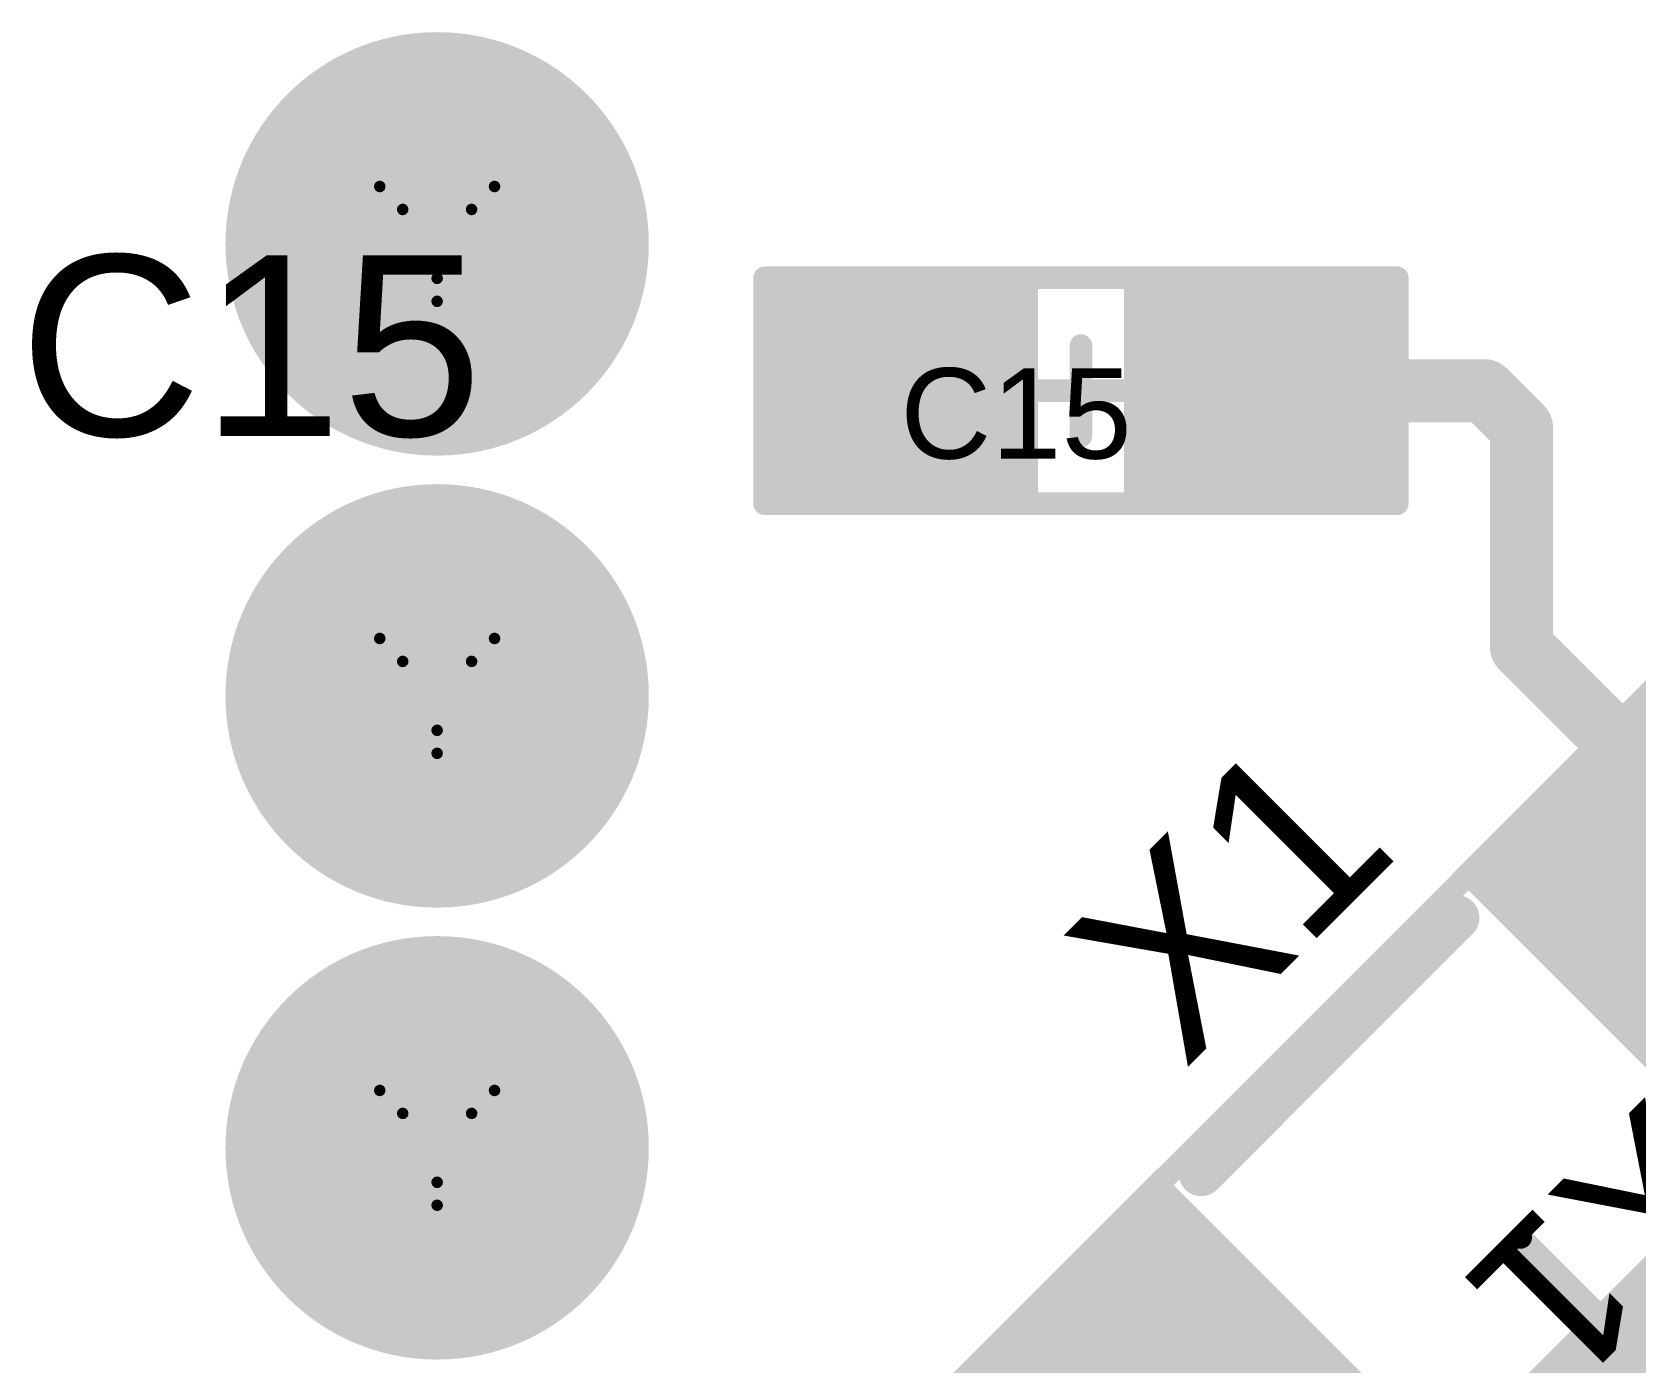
# Model space of a CAD drawing. Header units: inches. Extents: x -21 to 344, y -3 to 240.
# Drawn here: x 44.11 to 51.21, y 49.25 to 55.14 of the extents above; entities that cross this region are included whole.
import ezdxf

# ---------------------------------------------------------------- set-up
doc = ezdxf.new("R2010")
doc.units = ezdxf.units.IN
for name, color, linetype in [('Bottom 3D Body', 216, 'Continuous'), ('Bottom Layer', 5, 'Continuous'), ('Drill Drawing', 1, 'Continuous'), ('Int1 -GND)', 76, 'Continuous'), ('Int2 -PWR)', 16, 'Continuous'), ('Top Component Center', 76, 'Continuous'), ('Top Designator', 56, 'Continuous'), ('Top Layer', 1, 'Continuous'), ('Top Overlay', 2, 'Continuous'), ('Top Paste', 8, 'Continuous'), ('Top Solder', 216, 'Continuous'), ('Via Holes', 16, 'Continuous')]:
    doc.layers.add(name, color=color, linetype=linetype)
doc.styles.add('Arial', font='', dxfattribs={"height": 0.2})
doc.styles.get('Arial').set_extended_font_data('Arial')

# ---------------------------------------------------------------- blocks, each defined once
blk = doc.blocks.new('ECS_3')
at = {"layer": 'Top Layer'}
for points in [[(-2.65, 1.725), (-1.05, 1.725), (-1.05, 0.475), (-2.65, 0.475)], [(1.05, 1.725), (2.65, 1.725), (2.65, 0.475), (1.05, 0.475)], [(-2.65, -0.475), (-1.05, -0.475), (-1.05, -1.725), (-2.65, -1.725)], [(1.05, -0.475), (2.65, -0.475), (2.65, -1.725), (1.05, -1.725)]]:
    blk.add_hatch(color=1, dxfattribs=at).paths.add_polyline_path(points)
at = {"layer": 'Top Paste'}
for points in [[(-2.777, 1.852), (-0.923, 1.852), (-0.923, 0.348), (-2.777, 0.348)], [(0.923, 1.852), (2.777, 1.852), (2.777, 0.348), (0.923, 0.348)], [(-2.777, -0.348), (-0.923, -0.348), (-0.923, -1.852), (-2.777, -1.852)], [(0.923, -0.348), (2.777, -0.348), (2.777, -1.852), (0.923, -1.852)]]:
    blk.add_hatch(color=8, dxfattribs=at).paths.add_polyline_path(points)
at = {"layer": 'Top Solder'}
for points in [[(-2.7, 1.775), (-1, 1.775), (-1, 0.425), (-2.7, 0.425)], [(1, 1.775), (2.7, 1.775), (2.7, 0.425), (1, 0.425)], [(-2.7, -0.425), (-1, -0.425), (-1, -1.775), (-2.7, -1.775)], [(1, -0.425), (2.7, -0.425), (2.7, -1.775), (1, -1.775)]]:
    blk.add_hatch(color=216, dxfattribs=at).paths.add_polyline_path(points)
at = {"layer": 'Top Component Center'}
for points in [[(-2.7, -1.8, 0.1, 0.1, 0), (-2.7, 1.8, 0.1, 0.1, 0)], [(2.7, 1.8, 0.1, 0.1, 0), (-2.7, 1.8, 0.1, 0.1, 0)], [(2.7, -1.8, 0.1, 0.1, 0), (2.7, 1.8, 0.1, 0.1, 0)], [(0, -0.5, 0.1, 0.1, 0), (0, 0.5, 0.1, 0.1, 0)], [(0.5, 0, 0.1, 0.1, 0), (-0.5, 0, 0.1, 0.1, 0)], [(2.7, -1.8, 0.1, 0.1, 0), (-2.7, -1.8, 0.1, 0.1, 0)]]:
    blk.add_lwpolyline(points, format="xyseb", dxfattribs=at)
for points in [[(-2.725, 1.8, 0.05, 0.05, 1), (-2.675, 1.8, 0.05, 0.05, 1)], [(-2.725, 1.8, 0.05, 0.05, 1), (-2.675, 1.8, 0.05, 0.05, 1)], [(2.675, 1.8, 0.05, 0.05, 1), (2.725, 1.8, 0.05, 0.05, 1)], [(2.675, 1.8, 0.05, 0.05, 1), (2.725, 1.8, 0.05, 0.05, 1)], [(-0.025, 0.5, 0.05, 0.05, 1), (0.025, 0.5, 0.05, 0.05, 1)], [(-0.525, 0, 0.05, 0.05, 1), (-0.475, 0, 0.05, 0.05, 1)], [(0.475, 0, 0.05, 0.05, 1), (0.525, 0, 0.05, 0.05, 1)], [(-0.025, -0.5, 0.05, 0.05, 1), (0.025, -0.5, 0.05, 0.05, 1)], [(-2.725, -1.8, 0.05, 0.05, 1), (-2.675, -1.8, 0.05, 0.05, 1)], [(-2.725, -1.8, 0.05, 0.05, 1), (-2.675, -1.8, 0.05, 0.05, 1)], [(2.675, -1.8, 0.05, 0.05, 1), (2.725, -1.8, 0.05, 0.05, 1)], [(2.675, -1.8, 0.05, 0.05, 1), (2.725, -1.8, 0.05, 0.05, 1)]]:
    blk.add_lwpolyline(points, format="xyseb", close=True, dxfattribs=at)
at = {"layer": 'Top Designator'}
for points in [[(2.7, 1.8, 0.1, 0.1, 0), (-2.7, 1.8, 0.1, 0.1, 0)], [(-2.7, -1.8, 0.1, 0.1, 0), (-2.7, 1.8, 0.1, 0.1, 0)], [(2.7, -1.8, 0.1, 0.1, 0), (2.7, 1.8, 0.1, 0.1, 0)], [(2.7, -1.8, 0.1, 0.1, 0), (-2.7, -1.8, 0.1, 0.1, 0)]]:
    blk.add_lwpolyline(points, format="xyseb", dxfattribs=at)
for points in [[(-2.725, 1.8, 0.05, 0.05, 1), (-2.675, 1.8, 0.05, 0.05, 1)], [(-2.725, 1.8, 0.05, 0.05, 1), (-2.675, 1.8, 0.05, 0.05, 1)], [(2.675, 1.8, 0.05, 0.05, 1), (2.725, 1.8, 0.05, 0.05, 1)], [(2.675, 1.8, 0.05, 0.05, 1), (2.725, 1.8, 0.05, 0.05, 1)], [(-2.725, -1.8, 0.05, 0.05, 1), (-2.675, -1.8, 0.05, 0.05, 1)], [(-2.725, -1.8, 0.05, 0.05, 1), (-2.675, -1.8, 0.05, 0.05, 1)], [(2.675, -1.8, 0.05, 0.05, 1), (2.725, -1.8, 0.05, 0.05, 1)], [(2.675, -1.8, 0.05, 0.05, 1), (2.725, -1.8, 0.05, 0.05, 1)]]:
    blk.add_lwpolyline(points, format="xyseb", close=True, dxfattribs=at)
at = {"layer": 'Top Overlay'}
for points in [[(0.8, 1.7, 0.2, 0.2, 0), (-0.8, 1.7, 0.2, 0.2, 0)], [(0.8, -1.7, 0.2, 0.2, 0), (-0.8, -1.7, 0.2, 0.2, 0)]]:
    blk.add_lwpolyline(points, format="xyseb", dxfattribs=at)
for points in [[(-0.85, 1.7, 0.1, 0.1, 1), (-0.75, 1.7, 0.1, 0.1, 1)], [(0.75, 1.7, 0.1, 0.1, 1), (0.85, 1.7, 0.1, 0.1, 1)], [(-0.85, -1.7, 0.1, 0.1, 1), (-0.75, -1.7, 0.1, 0.1, 1)], [(0.75, -1.7, 0.1, 0.1, 1), (0.85, -1.7, 0.1, 0.1, 1)]]:
    blk.add_lwpolyline(points, format="xyseb", close=True, dxfattribs=at)
at = {"layer": 'Top Designator', "style": 'Arial'}
blk.add_text('X1', height=0.7, dxfattribs=at).set_placement((-0.85, -0.55))
blk = doc.blocks.new('CAP_0603_111')
at = {"layer": 'Top Layer'}
for points in [[(-1.2827, 0.3937), (-0.3175, 0.3937), (-0.3175, -0.3937), (-1.2827, -0.3937)], [(0.3175, 0.3937), (1.2827, 0.3937), (1.2827, -0.3937), (0.3175, -0.3937)]]:
    blk.add_hatch(color=1, dxfattribs=at).paths.add_polyline_path(points)
at = {"layer": 'Top Paste'}
for points in [[(-1.4097, 0.5207), (-0.1905, 0.5207), (-0.1905, -0.5207), (-1.4097, -0.5207)], [(0.1905, 0.5207), (1.4097, 0.5207), (1.4097, -0.5207), (0.1905, -0.5207)]]:
    blk.add_hatch(color=8, dxfattribs=at).paths.add_polyline_path(points)
at = {"layer": 'Top Solder'}
for points in [[(-1.3327, 0.4437), (-0.2675, 0.4437), (-0.2675, -0.4437), (-1.3327, -0.4437)], [(0.2675, 0.4437), (1.3327, 0.4437), (1.3327, -0.4437), (0.2675, -0.4437)]]:
    blk.add_hatch(color=216, dxfattribs=at).paths.add_polyline_path(points)
at = {"layer": 'Bottom 3D Body'}
for points in [[(-1, 0.5, 0.1, 0.1, 0), (1, 0.5, 0.1, 0.1, 0)], [(-1, -0.5, 0.1, 0.1, 0), (-1, 0.5, 0.1, 0.1, 0)], [(1, -0.5, 0.1, 0.1, 0), (1, 0.5, 0.1, 0.1, 0)], [(-1, -0.5, 0.1, 0.1, 0), (1, -0.5, 0.1, 0.1, 0)]]:
    blk.add_lwpolyline(points, format="xyseb", dxfattribs=at)
for points in [[(-1.025, 0.5, 0.05, 0.05, 1), (-0.975, 0.5, 0.05, 0.05, 1)], [(-1.025, 0.5, 0.05, 0.05, 1), (-0.975, 0.5, 0.05, 0.05, 1)], [(0.975, 0.5, 0.05, 0.05, 1), (1.025, 0.5, 0.05, 0.05, 1)], [(0.975, 0.5, 0.05, 0.05, 1), (1.025, 0.5, 0.05, 0.05, 1)], [(-1.025, -0.5, 0.05, 0.05, 1), (-0.975, -0.5, 0.05, 0.05, 1)], [(-1.025, -0.5, 0.05, 0.05, 1), (-0.975, -0.5, 0.05, 0.05, 1)], [(0.975, -0.5, 0.05, 0.05, 1), (1.025, -0.5, 0.05, 0.05, 1)], [(0.975, -0.5, 0.05, 0.05, 1), (1.025, -0.5, 0.05, 0.05, 1)]]:
    blk.add_lwpolyline(points, format="xyseb", close=True, dxfattribs=at)
at = {"layer": 'Top Component Center'}
for points in [[(-1.4, -0.5, 0.1, 0.1, 0), (-1.4, 0.5, 0.1, 0.1, 0)], [(-1.4, 0.5, 0.1, 0.1, 0), (1.4, 0.5, 0.1, 0.1, 0)], [(1.4, -0.5, 0.1, 0.1, 0), (1.4, 0.5, 0.1, 0.1, 0)], [(0, -0.2, 0.1, 0.1, 0), (0, 0.2, 0.1, 0.1, 0)], [(-0.2, 0, 0.1, 0.1, 0), (0.2, 0, 0.1, 0.1, 0)], [(-1.4, -0.5, 0.1, 0.1, 0), (1.4, -0.5, 0.1, 0.1, 0)]]:
    blk.add_lwpolyline(points, format="xyseb", dxfattribs=at)
for points in [[(-1.425, 0.5, 0.05, 0.05, 1), (-1.375, 0.5, 0.05, 0.05, 1)], [(-1.425, 0.5, 0.05, 0.05, 1), (-1.375, 0.5, 0.05, 0.05, 1)], [(1.375, 0.5, 0.05, 0.05, 1), (1.425, 0.5, 0.05, 0.05, 1)], [(1.375, 0.5, 0.05, 0.05, 1), (1.425, 0.5, 0.05, 0.05, 1)], [(-0.025, 0.2, 0.05, 0.05, 1), (0.025, 0.2, 0.05, 0.05, 1)], [(-0.225, 0, 0.05, 0.05, 1), (-0.175, 0, 0.05, 0.05, 1)], [(0.175, 0, 0.05, 0.05, 1), (0.225, 0, 0.05, 0.05, 1)], [(-0.025, -0.2, 0.05, 0.05, 1), (0.025, -0.2, 0.05, 0.05, 1)], [(-1.425, -0.5, 0.05, 0.05, 1), (-1.375, -0.5, 0.05, 0.05, 1)], [(-1.425, -0.5, 0.05, 0.05, 1), (-1.375, -0.5, 0.05, 0.05, 1)], [(1.375, -0.5, 0.05, 0.05, 1), (1.425, -0.5, 0.05, 0.05, 1)], [(1.375, -0.5, 0.05, 0.05, 1), (1.425, -0.5, 0.05, 0.05, 1)]]:
    blk.add_lwpolyline(points, format="xyseb", close=True, dxfattribs=at)
at = {"layer": 'Top Designator'}
for points in [[(-1.4, -0.5, 0.1, 0.1, 0), (-1.4, 0.5, 0.1, 0.1, 0)], [(-1.4, 0.5, 0.1, 0.1, 0), (1.4, 0.5, 0.1, 0.1, 0)], [(1.4, -0.5, 0.1, 0.1, 0), (1.4, 0.5, 0.1, 0.1, 0)], [(-1.4, -0.5, 0.1, 0.1, 0), (1.4, -0.5, 0.1, 0.1, 0)]]:
    blk.add_lwpolyline(points, format="xyseb", dxfattribs=at)
for points in [[(-1.425, 0.5, 0.05, 0.05, 1), (-1.375, 0.5, 0.05, 0.05, 1)], [(-1.425, 0.5, 0.05, 0.05, 1), (-1.375, 0.5, 0.05, 0.05, 1)], [(1.375, 0.5, 0.05, 0.05, 1), (1.425, 0.5, 0.05, 0.05, 1)], [(1.375, 0.5, 0.05, 0.05, 1), (1.425, 0.5, 0.05, 0.05, 1)], [(-1.425, -0.5, 0.05, 0.05, 1), (-1.375, -0.5, 0.05, 0.05, 1)], [(-1.425, -0.5, 0.05, 0.05, 1), (-1.375, -0.5, 0.05, 0.05, 1)], [(1.375, -0.5, 0.05, 0.05, 1), (1.425, -0.5, 0.05, 0.05, 1)], [(1.375, -0.5, 0.05, 0.05, 1), (1.425, -0.5, 0.05, 0.05, 1)]]:
    blk.add_lwpolyline(points, format="xyseb", close=True, dxfattribs=at)
at = {"layer": 'Top Overlay'}
for points in [[(-1.4, -0.5, 0.1, 0.1, 0), (-1.4, 0.5, 0.1, 0.1, 0)], [(-1.4, 0.5, 0.1, 0.1, 0), (1.4, 0.5, 0.1, 0.1, 0)], [(1.4, -0.5, 0.1, 0.1, 0), (1.4, 0.5, 0.1, 0.1, 0)], [(-1.4, -0.5, 0.1, 0.1, 0), (1.4, -0.5, 0.1, 0.1, 0)]]:
    blk.add_lwpolyline(points, format="xyseb", dxfattribs=at)
for points in [[(-1.425, 0.5, 0.05, 0.05, 1), (-1.375, 0.5, 0.05, 0.05, 1)], [(-1.425, 0.5, 0.05, 0.05, 1), (-1.375, 0.5, 0.05, 0.05, 1)], [(1.375, 0.5, 0.05, 0.05, 1), (1.425, 0.5, 0.05, 0.05, 1)], [(1.375, 0.5, 0.05, 0.05, 1), (1.425, 0.5, 0.05, 0.05, 1)], [(-1.425, -0.5, 0.05, 0.05, 1), (-1.375, -0.5, 0.05, 0.05, 1)], [(-1.425, -0.5, 0.05, 0.05, 1), (-1.375, -0.5, 0.05, 0.05, 1)], [(1.375, -0.5, 0.05, 0.05, 1), (1.425, -0.5, 0.05, 0.05, 1)], [(1.375, -0.5, 0.05, 0.05, 1), (1.425, -0.5, 0.05, 0.05, 1)]]:
    blk.add_lwpolyline(points, format="xyseb", close=True, dxfattribs=at)
at = {"layer": 'Top Designator', "style": 'Arial'}
blk.add_text('C15', height=0.4, rotation=360, dxfattribs=at).set_placement((-0.8, -0.3))

msp = doc.modelspace()

# ---------------------------------------------------------------- hatches: boundary and pattern name
at = {"layer": 'Bottom Layer'}
h = msp.add_hatch(color=5, dxfattribs=at)
edge = h.paths.add_edge_path()
edge.add_arc((45.9, 54.2), 0.3, 0, 360)
h = msp.add_hatch(color=5, dxfattribs=at)
edge = h.paths.add_edge_path()
edge.add_arc((45.9, 52.2), 0.3, 0, 360)
h = msp.add_hatch(color=5, dxfattribs=at)
edge = h.paths.add_edge_path()
edge.add_arc((45.9, 50.2), 0.3, 0, 360)
at = {"layer": 'Int2 -PWR)'}
h = msp.add_hatch(color=7, dxfattribs=at)
edge = h.paths.add_edge_path()
edge.add_arc((45.9, 54.2), 0.937, 0, 360)
h = msp.add_hatch(color=7, dxfattribs=at)
edge = h.paths.add_edge_path()
edge.add_arc((45.9, 52.2), 0.937, 0, 360)
h = msp.add_hatch(color=7, dxfattribs=at)
edge = h.paths.add_edge_path()
edge.add_arc((45.9, 50.2), 0.937, 0, 360)
at = {"layer": 'Top Layer'}
h = msp.add_hatch(color=1, dxfattribs=at)
edge = h.paths.add_edge_path()
edge.add_arc((45.9, 54.2), 0.3, 0, 360)
h = msp.add_hatch(color=1, dxfattribs=at)
edge = h.paths.add_edge_path()
edge.add_arc((45.9, 52.2), 0.3, 0, 360)
h = msp.add_hatch(color=1, dxfattribs=at)
edge = h.paths.add_edge_path()
edge.add_arc((45.9, 50.2), 0.3, 0, 360)
at = {"layer": 'Via Holes'}
h = msp.add_hatch(color=7, dxfattribs=at)
edge = h.paths.add_edge_path()
edge.add_arc((45.9, 54.2), 0.175, 0, 360)
h = msp.add_hatch(color=7, dxfattribs=at)
edge = h.paths.add_edge_path()
edge.add_arc((45.9, 52.2), 0.175, 0, 360)
h = msp.add_hatch(color=7, dxfattribs=at)
edge = h.paths.add_edge_path()
edge.add_arc((45.9, 50.2), 0.175, 0, 360)

# ---------------------------------------------------------------- linework, layer by layer
at = {"layer": 'Drill Drawing'}
for points in [[(45.646, 54.454, 0.0508, 0.0508, 0), (46.154, 54.454, 0.0508, 0.0508, 0)], [(45.646, 54.454, 0.0508, 0.0508, 0), (45.9, 53.946, 0.0508, 0.0508, 0)], [(45.9, 53.946, 0.0508, 0.0508, 0), (46.154, 54.454, 0.0508, 0.0508, 0)], [(45.7476, 54.3524, 0.0508, 0.0508, 0), (46.0524, 54.3524, 0.0508, 0.0508, 0)], [(45.7476, 54.3524, 0.0508, 0.0508, 0), (45.9, 54.0476, 0.0508, 0.0508, 0)], [(45.9, 54.0476, 0.0508, 0.0508, 0), (46.0524, 54.3524, 0.0508, 0.0508, 0)], [(45.646, 52.454, 0.0508, 0.0508, 0), (46.154, 52.454, 0.0508, 0.0508, 0)], [(45.646, 52.454, 0.0508, 0.0508, 0), (45.9, 51.946, 0.0508, 0.0508, 0)], [(45.9, 51.946, 0.0508, 0.0508, 0), (46.154, 52.454, 0.0508, 0.0508, 0)], [(45.7476, 52.3524, 0.0508, 0.0508, 0), (46.0524, 52.3524, 0.0508, 0.0508, 0)], [(45.7476, 52.3524, 0.0508, 0.0508, 0), (45.9, 52.0476, 0.0508, 0.0508, 0)], [(45.9, 52.0476, 0.0508, 0.0508, 0), (46.0524, 52.3524, 0.0508, 0.0508, 0)], [(45.646, 50.454, 0.0508, 0.0508, 0), (46.154, 50.454, 0.0508, 0.0508, 0)], [(45.646, 50.454, 0.0508, 0.0508, 0), (45.9, 49.946, 0.0508, 0.0508, 0)], [(45.9, 49.946, 0.0508, 0.0508, 0), (46.154, 50.454, 0.0508, 0.0508, 0)], [(45.7476, 50.3524, 0.0508, 0.0508, 0), (46.0524, 50.3524, 0.0508, 0.0508, 0)], [(45.7476, 50.3524, 0.0508, 0.0508, 0), (45.9, 50.0476, 0.0508, 0.0508, 0)], [(45.9, 50.0476, 0.0508, 0.0508, 0), (46.0524, 50.3524, 0.0508, 0.0508, 0)]]:
    msp.add_lwpolyline(points, format="xyseb", dxfattribs=at)
for points in [[(45.6333, 54.454, 0.0254, 0.0254, 1), (45.6587, 54.454, 0.0254, 0.0254, 1)], [(45.6333, 54.454, 0.0254, 0.0254, 1), (45.6587, 54.454, 0.0254, 0.0254, 1)], [(46.1413, 54.454, 0.0254, 0.0254, 1), (46.1667, 54.454, 0.0254, 0.0254, 1)], [(46.1413, 54.454, 0.0254, 0.0254, 1), (46.1667, 54.454, 0.0254, 0.0254, 1)], [(45.7349, 54.3524, 0.0254, 0.0254, 1), (45.7603, 54.3524, 0.0254, 0.0254, 1)], [(45.7349, 54.3524, 0.0254, 0.0254, 1), (45.7603, 54.3524, 0.0254, 0.0254, 1)], [(46.0397, 54.3524, 0.0254, 0.0254, 1), (46.0651, 54.3524, 0.0254, 0.0254, 1)], [(46.0397, 54.3524, 0.0254, 0.0254, 1), (46.0651, 54.3524, 0.0254, 0.0254, 1)], [(45.8873, 54.0476, 0.0254, 0.0254, 1), (45.9127, 54.0476, 0.0254, 0.0254, 1)], [(45.8873, 54.0476, 0.0254, 0.0254, 1), (45.9127, 54.0476, 0.0254, 0.0254, 1)], [(45.8873, 53.946, 0.0254, 0.0254, 1), (45.9127, 53.946, 0.0254, 0.0254, 1)], [(45.8873, 53.946, 0.0254, 0.0254, 1), (45.9127, 53.946, 0.0254, 0.0254, 1)], [(45.6333, 52.454, 0.0254, 0.0254, 1), (45.6587, 52.454, 0.0254, 0.0254, 1)], [(45.6333, 52.454, 0.0254, 0.0254, 1), (45.6587, 52.454, 0.0254, 0.0254, 1)], [(46.1413, 52.454, 0.0254, 0.0254, 1), (46.1667, 52.454, 0.0254, 0.0254, 1)], [(46.1413, 52.454, 0.0254, 0.0254, 1), (46.1667, 52.454, 0.0254, 0.0254, 1)], [(45.7349, 52.3524, 0.0254, 0.0254, 1), (45.7603, 52.3524, 0.0254, 0.0254, 1)], [(45.7349, 52.3524, 0.0254, 0.0254, 1), (45.7603, 52.3524, 0.0254, 0.0254, 1)], [(46.0397, 52.3524, 0.0254, 0.0254, 1), (46.0651, 52.3524, 0.0254, 0.0254, 1)], [(46.0397, 52.3524, 0.0254, 0.0254, 1), (46.0651, 52.3524, 0.0254, 0.0254, 1)], [(45.8873, 52.0476, 0.0254, 0.0254, 1), (45.9127, 52.0476, 0.0254, 0.0254, 1)], [(45.8873, 52.0476, 0.0254, 0.0254, 1), (45.9127, 52.0476, 0.0254, 0.0254, 1)], [(45.8873, 51.946, 0.0254, 0.0254, 1), (45.9127, 51.946, 0.0254, 0.0254, 1)], [(45.8873, 51.946, 0.0254, 0.0254, 1), (45.9127, 51.946, 0.0254, 0.0254, 1)], [(45.6333, 50.454, 0.0254, 0.0254, 1), (45.6587, 50.454, 0.0254, 0.0254, 1)], [(45.6333, 50.454, 0.0254, 0.0254, 1), (45.6587, 50.454, 0.0254, 0.0254, 1)], [(46.1413, 50.454, 0.0254, 0.0254, 1), (46.1667, 50.454, 0.0254, 0.0254, 1)], [(46.1413, 50.454, 0.0254, 0.0254, 1), (46.1667, 50.454, 0.0254, 0.0254, 1)], [(45.7349, 50.3524, 0.0254, 0.0254, 1), (45.7603, 50.3524, 0.0254, 0.0254, 1)], [(45.7349, 50.3524, 0.0254, 0.0254, 1), (45.7603, 50.3524, 0.0254, 0.0254, 1)], [(46.0397, 50.3524, 0.0254, 0.0254, 1), (46.0651, 50.3524, 0.0254, 0.0254, 1)], [(46.0397, 50.3524, 0.0254, 0.0254, 1), (46.0651, 50.3524, 0.0254, 0.0254, 1)], [(45.8873, 50.0476, 0.0254, 0.0254, 1), (45.9127, 50.0476, 0.0254, 0.0254, 1)], [(45.8873, 50.0476, 0.0254, 0.0254, 1), (45.9127, 50.0476, 0.0254, 0.0254, 1)], [(45.8873, 49.946, 0.0254, 0.0254, 1), (45.9127, 49.946, 0.0254, 0.0254, 1)], [(45.8873, 49.946, 0.0254, 0.0254, 1), (45.9127, 49.946, 0.0254, 0.0254, 1)]]:
    msp.add_lwpolyline(points, format="xyseb", close=True, dxfattribs=at)
at = {"layer": 'Int1 -GND)'}
for points in [[(45.6664, 54.8418, 0.254, 0.254, -0.176327), (46.1336, 54.8418, 0.254, 0.254, 0)], [(45.2582, 53.9664, 0.254, 0.254, -0.176327), (45.2582, 54.4336, 0.254, 0.254, 0)], [(46.5418, 54.4336, 0.254, 0.254, -0.176327), (46.5418, 53.9664, 0.254, 0.254, 0)], [(46.1336, 53.5582, 0.254, 0.254, -0.176327), (45.6664, 53.5582, 0.254, 0.254, 0)], [(45.6664, 52.8418, 0.254, 0.254, -0.176327), (46.1336, 52.8418, 0.254, 0.254, 0)], [(45.2582, 51.9664, 0.254, 0.254, -0.176327), (45.2582, 52.4336, 0.254, 0.254, 0)], [(46.5418, 52.4336, 0.254, 0.254, -0.176327), (46.5418, 51.9664, 0.254, 0.254, 0)], [(46.1336, 51.5582, 0.254, 0.254, -0.176327), (45.6664, 51.5582, 0.254, 0.254, 0)], [(45.6664, 50.8418, 0.254, 0.254, -0.176327), (46.1336, 50.8418, 0.254, 0.254, 0)], [(45.2582, 49.9664, 0.254, 0.254, -0.176327), (45.2582, 50.4336, 0.254, 0.254, 0)], [(46.5418, 50.4336, 0.254, 0.254, -0.176327), (46.5418, 49.9664, 0.254, 0.254, 0)], [(46.1336, 49.5582, 0.254, 0.254, -0.176327), (45.6664, 49.5582, 0.254, 0.254, 0)]]:
    msp.add_lwpolyline(points, format="xyseb", dxfattribs=at)
for points in [[(45.6029, 54.8418, 0.127, 0.127, 1), (45.7299, 54.8418, 0.127, 0.127, 1)], [(46.0701, 54.8418, 0.127, 0.127, 1), (46.1971, 54.8418, 0.127, 0.127, 1)], [(45.1947, 54.4336, 0.127, 0.127, 1), (45.3217, 54.4336, 0.127, 0.127, 1)], [(46.4783, 54.4336, 0.127, 0.127, 1), (46.6053, 54.4336, 0.127, 0.127, 1)], [(45.1947, 53.9664, 0.127, 0.127, 1), (45.3217, 53.9664, 0.127, 0.127, 1)], [(46.4783, 53.9664, 0.127, 0.127, 1), (46.6053, 53.9664, 0.127, 0.127, 1)], [(45.6029, 53.5582, 0.127, 0.127, 1), (45.7299, 53.5582, 0.127, 0.127, 1)], [(46.0701, 53.5582, 0.127, 0.127, 1), (46.1971, 53.5582, 0.127, 0.127, 1)], [(45.6029, 52.8418, 0.127, 0.127, 1), (45.7299, 52.8418, 0.127, 0.127, 1)], [(46.0701, 52.8418, 0.127, 0.127, 1), (46.1971, 52.8418, 0.127, 0.127, 1)], [(45.1947, 52.4336, 0.127, 0.127, 1), (45.3217, 52.4336, 0.127, 0.127, 1)], [(46.4783, 52.4336, 0.127, 0.127, 1), (46.6053, 52.4336, 0.127, 0.127, 1)], [(45.1947, 51.9664, 0.127, 0.127, 1), (45.3217, 51.9664, 0.127, 0.127, 1)], [(46.4783, 51.9664, 0.127, 0.127, 1), (46.6053, 51.9664, 0.127, 0.127, 1)], [(45.6029, 51.5582, 0.127, 0.127, 1), (45.7299, 51.5582, 0.127, 0.127, 1)], [(46.0701, 51.5582, 0.127, 0.127, 1), (46.1971, 51.5582, 0.127, 0.127, 1)], [(45.6029, 50.8418, 0.127, 0.127, 1), (45.7299, 50.8418, 0.127, 0.127, 1)], [(46.0701, 50.8418, 0.127, 0.127, 1), (46.1971, 50.8418, 0.127, 0.127, 1)], [(45.1947, 50.4336, 0.127, 0.127, 1), (45.3217, 50.4336, 0.127, 0.127, 1)], [(46.4783, 50.4336, 0.127, 0.127, 1), (46.6053, 50.4336, 0.127, 0.127, 1)], [(45.1947, 49.9664, 0.127, 0.127, 1), (45.3217, 49.9664, 0.127, 0.127, 1)], [(46.4783, 49.9664, 0.127, 0.127, 1), (46.6053, 49.9664, 0.127, 0.127, 1)], [(45.6029, 49.5582, 0.127, 0.127, 1), (45.7299, 49.5582, 0.127, 0.127, 1)], [(46.0701, 49.5582, 0.127, 0.127, 1), (46.1971, 49.5582, 0.127, 0.127, 1)]]:
    msp.add_lwpolyline(points, format="xyseb", close=True, dxfattribs=at)
at = {"layer": 'Top Layer'}
for points in [[(49.5499, 53.55, 0.2794, 0.2794, 0), (50.5363, 53.55, 0.2794, 0.2794, 0)], [(50.5363, 53.55, 0.2794, 0.2794, 0), (50.7, 53.3863, 0.2794, 0.2794, 0)], [(50.7, 52.4162, 0.2794, 0.2794, 0), (50.7, 53.3863, 0.2794, 0.2794, 0)], [(50.7, 52.4162, 0.2794, 0.2794, 0), (51.5802, 51.536, 0.2794, 0.2794, 0)], [(50.9341, 49.0434, 0.381, 0.381, 0), (51.7472, 49.8566, 0.381, 0.381, 0)]]:
    msp.add_lwpolyline(points, format="xyseb", dxfattribs=at)
for points in [[(49.48, 53.55, 0.1397, 0.1397, 1), (49.6197, 53.55, 0.1397, 0.1397, 1)], [(50.4665, 53.55, 0.1397, 0.1397, 1), (50.6062, 53.55, 0.1397, 0.1397, 1)], [(50.4665, 53.55, 0.1397, 0.1397, 1), (50.6062, 53.55, 0.1397, 0.1397, 1)], [(50.6302, 53.3863, 0.1397, 0.1397, 1), (50.7699, 53.3863, 0.1397, 0.1397, 1)], [(50.6302, 53.3863, 0.1397, 0.1397, 1), (50.7699, 53.3863, 0.1397, 0.1397, 1)], [(50.6302, 52.4162, 0.1397, 0.1397, 1), (50.7699, 52.4162, 0.1397, 0.1397, 1)], [(50.6302, 52.4162, 0.1397, 0.1397, 1), (50.7699, 52.4162, 0.1397, 0.1397, 1)]]:
    msp.add_lwpolyline(points, format="xyseb", close=True, dxfattribs=at)

# ---------------------------------------------------------------- block references
msp.add_blockref('CAP_0603_111', (48.7498, 53.55))
at = {"rotation": 225}
msp.add_blockref('ECS_3', (51.0499, 49.45), dxfattribs=at)

# ---------------------------------------------------------------- texts
at = {"layer": 'Top Overlay', "style": 'Arial'}
msp.add_text('C15', height=0.8, dxfattribs=at).set_placement((44.0502, 53.3501))
msp.add_text('X1', height=0.8, rotation=45, dxfattribs=at).set_placement((49.2057, 50.5402))

doc.saveas('drawing.dxf')
